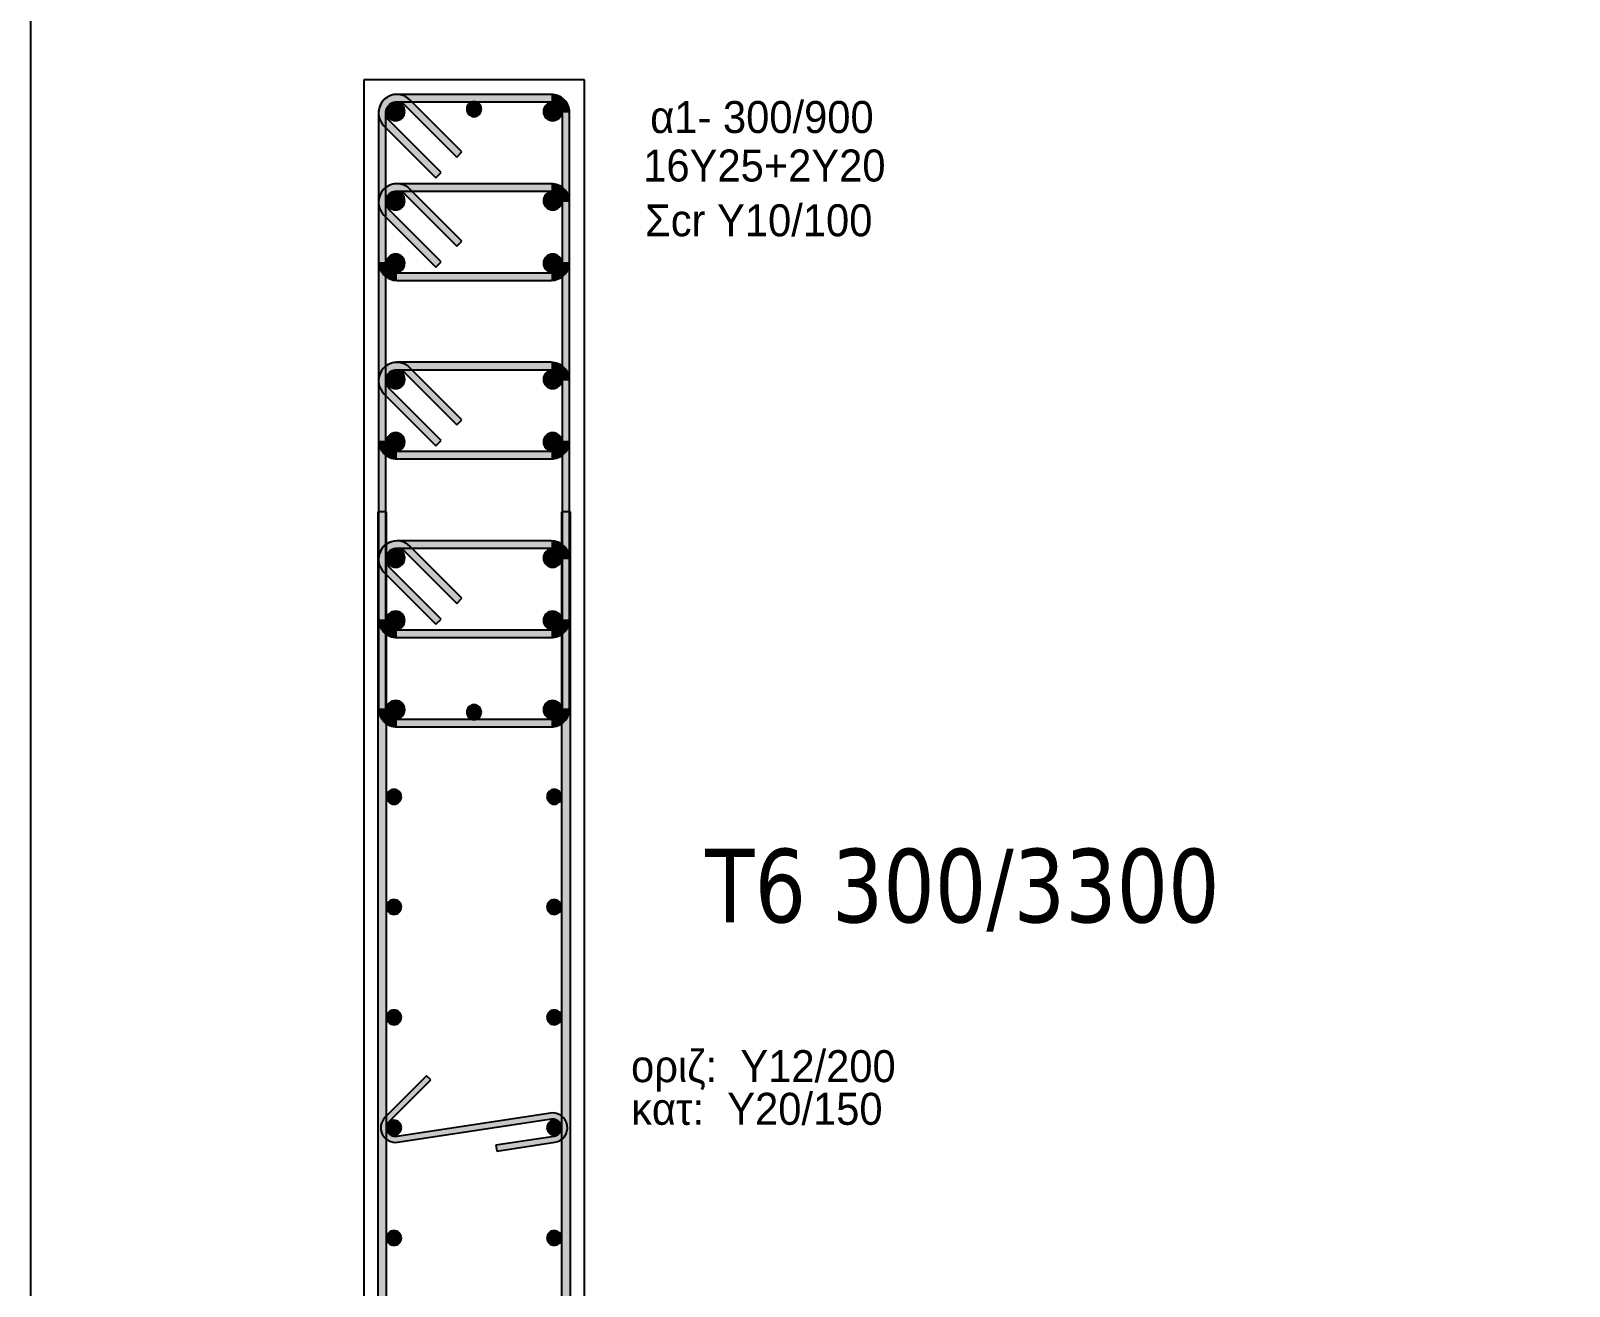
# Model space of a CAD drawing. Header units: millimetres. Extents: x -2171 to 1563, y -1758 to -1505.
# Drawn here: x -1636.59 to -1626.13, y -1613.04 to -1604.5 of the extents above; entities that cross this region are included whole.
import ezdxf

# ---------------------------------------------------------------- set-up
doc = ezdxf.new("R2010")
doc.units = ezdxf.units.MM
for name, color, linetype in [('-S_TEXT', 3, 'Continuous'), ('Col_Det', 7, 'Continuous'), ('Col_Det_Fill', 7, 'Continuous'), ('pinakaki', 153, 'Continuous')]:
    doc.layers.add(name, color=color, linetype=linetype)
doc.styles.add('S1Arl22_b_934_161', font='arial.ttf', dxfattribs={"width": 0.933629, "height": 0.002175})
doc.styles.get("Standard").update_dxf_attribs({"font": 'tahoma.ttf'})

msp = doc.modelspace()

# ---------------------------------------------------------------- hatches: boundary and pattern name
at = {"layer": 'Col_Det_Fill'}
for color, points in [(252, [(-1634.0499, -1605.0072), (-1634.0146, -1604.9719, 0.6681786), (-1634.2279, -1605.0603), (-1634.1779, -1605.0603, -0.6681786)]), (252, [(-1634.1029, -1604.9853), (-1634.1029, -1604.9353, 0.6681786), (-1634.1913, -1605.1487), (-1634.156, -1605.1133, -0.6681786)]), (12, [(-1634.1118, -1604.9889, 0.4142136), (-1634.1743, -1605.0514, 0.4142136), (-1634.1118, -1605.1139, 0.4142136), (-1634.0493, -1605.0514, 0.4142136)]), (252, [(-1633.0529, -1604.9853), (-1633.0529, -1604.9353), (-1634.1029, -1604.9353), (-1634.1029, -1604.9853)]), (252, [(-1633.6964, -1605.3608), (-1633.661, -1605.3254), (-1634.0146, -1604.9719), (-1634.0499, -1605.0072)]), (133, [(-1633.5779, -1604.9853, 0.4142136), (-1633.6279, -1605.0353, 0.4142136), (-1633.5779, -1605.0853, 0.4142136), (-1633.5279, -1605.0353, 0.4142136)]), (12, [(-1633.0441, -1604.9889, 0.4142136), (-1633.1066, -1605.0514, 0.4142136), (-1633.0441, -1605.1139, 0.4142136), (-1632.9816, -1605.0514, 0.4142136)]), (252, [(-1632.9779, -1605.0603), (-1632.9279, -1605.0603, 0.4142136), (-1633.0529, -1604.9353), (-1633.0529, -1604.9853, -0.4142136)]), (252, [(-1634.1779, -1605.0603), (-1634.2279, -1605.0603), (-1634.2279, -1609.1103), (-1634.1779, -1609.1103)]), (252, [(-1632.9779, -1609.1103), (-1632.9279, -1609.1103), (-1632.9279, -1605.0603), (-1632.9779, -1605.0603)]), (252, [(-1634.156, -1605.1133), (-1634.1913, -1605.1487), (-1633.8378, -1605.5022), (-1633.8024, -1605.4668)]), (252, [(-1634.0499, -1605.6144), (-1634.0146, -1605.579, 0.6681786), (-1634.2279, -1605.6674), (-1634.1779, -1605.6674, -0.6681786)]), (252, [(-1634.1029, -1605.5924), (-1634.1029, -1605.5424, 0.6681786), (-1634.1913, -1605.7558), (-1634.156, -1605.7204, -0.6681786)]), (56, [(-1634.1118, -1605.5961, 0.4142136), (-1634.1743, -1605.6586, 0.4142136), (-1634.1118, -1605.7211, 0.4142136), (-1634.0493, -1605.6586, 0.4142136)]), (252, [(-1633.0529, -1605.5924), (-1633.0529, -1605.5424), (-1634.1029, -1605.5424), (-1634.1029, -1605.5924)]), (252, [(-1633.6964, -1605.9679), (-1633.661, -1605.9326), (-1634.0146, -1605.579), (-1634.0499, -1605.6144)]), (56, [(-1633.0441, -1605.5961, 0.4142136), (-1633.1066, -1605.6586, 0.4142136), (-1633.0441, -1605.7211, 0.4142136), (-1632.9816, -1605.6586, 0.4142136)]), (252, [(-1632.9779, -1605.6674), (-1632.9279, -1605.6674, 0.4142136), (-1633.0529, -1605.5424), (-1633.0529, -1605.5924, -0.4142136)]), (252, [(-1634.1779, -1605.6674), (-1634.2279, -1605.6674), (-1634.2279, -1606.0745), (-1634.1779, -1606.0745)]), (252, [(-1634.156, -1605.7204), (-1634.1913, -1605.7558), (-1633.8378, -1606.1093), (-1633.8024, -1606.074)]), (252, [(-1632.9779, -1606.0745), (-1632.9279, -1606.0745), (-1632.9279, -1605.6674), (-1632.9779, -1605.6674)]), (56, [(-1634.1118, -1606.0209, 0.4142136), (-1634.1743, -1606.0834, 0.4142136), (-1634.1118, -1606.1459, 0.4142136), (-1634.0493, -1606.0834, 0.4142136)]), (56, [(-1633.0441, -1606.0209, 0.4142136), (-1633.1066, -1606.0834, 0.4142136), (-1633.0441, -1606.1459, 0.4142136), (-1632.9816, -1606.0834, 0.4142136)]), (252, [(-1634.1779, -1606.0745), (-1634.2279, -1606.0745, 0.4142136), (-1634.1029, -1606.1995), (-1634.1029, -1606.1495, -0.4142136)]), (252, [(-1634.1029, -1606.1495), (-1634.1029, -1606.1995), (-1633.0529, -1606.1995), (-1633.0529, -1606.1495)]), (252, [(-1633.0529, -1606.1495), (-1633.0529, -1606.1995, 0.4142136), (-1632.9279, -1606.0745), (-1632.9779, -1606.0745, -0.4142136)]), (252, [(-1634.0499, -1606.8287), (-1634.0146, -1606.7933, 0.6681786), (-1634.2279, -1606.8817), (-1634.1779, -1606.8817, -0.6681786)]), (252, [(-1634.1029, -1606.8067), (-1634.1029, -1606.7567, 0.6681786), (-1634.1913, -1606.9701), (-1634.156, -1606.9347, -0.6681786)]), (252, [(-1633.0529, -1606.8067), (-1633.0529, -1606.7567), (-1634.1029, -1606.7567), (-1634.1029, -1606.8067)]), (252, [(-1632.9779, -1606.8817), (-1632.9279, -1606.8817, 0.4142136), (-1633.0529, -1606.7567), (-1633.0529, -1606.8067, -0.4142136)]), (252, [(-1634.1779, -1606.8817), (-1634.2279, -1606.8817), (-1634.2279, -1607.2888), (-1634.1779, -1607.2888)]), (56, [(-1634.1118, -1606.8104, 0.4142136), (-1634.1743, -1606.8729, 0.4142136), (-1634.1118, -1606.9354, 0.4142136), (-1634.0493, -1606.8729, 0.4142136)]), (252, [(-1633.6964, -1607.1822), (-1633.661, -1607.1469), (-1634.0146, -1606.7933), (-1634.0499, -1606.8287)]), (56, [(-1633.0441, -1606.8104, 0.4142136), (-1633.1066, -1606.8729, 0.4142136), (-1633.0441, -1606.9354, 0.4142136), (-1632.9816, -1606.8729, 0.4142136)]), (252, [(-1632.9779, -1607.2888), (-1632.9279, -1607.2888), (-1632.9279, -1606.8817), (-1632.9779, -1606.8817)]), (252, [(-1634.156, -1606.9347), (-1634.1913, -1606.9701), (-1633.8378, -1607.3236), (-1633.8024, -1607.2883)]), (252, [(-1634.1779, -1607.2888), (-1634.2279, -1607.2888, 0.4142136), (-1634.1029, -1607.4138), (-1634.1029, -1607.3638, -0.4142136)]), (56, [(-1634.1118, -1607.2352, 0.4142136), (-1634.1743, -1607.2977, 0.4142136), (-1634.1118, -1607.3602, 0.4142136), (-1634.0493, -1607.2977, 0.4142136)]), (56, [(-1633.0441, -1607.2352, 0.4142136), (-1633.1066, -1607.2977, 0.4142136), (-1633.0441, -1607.3602, 0.4142136), (-1632.9816, -1607.2977, 0.4142136)]), (252, [(-1633.0529, -1607.3638), (-1633.0529, -1607.4138, 0.4142136), (-1632.9279, -1607.2888), (-1632.9779, -1607.2888, -0.4142136)]), (252, [(-1634.1029, -1607.3638), (-1634.1029, -1607.4138), (-1633.0529, -1607.4138), (-1633.0529, -1607.3638)]), (252, [(-1634.1729, -1607.7733), (-1634.2329, -1607.7733), (-1634.2329, -1618.3972), (-1634.1729, -1618.3972)]), (252, [(-1632.9829, -1618.3972), (-1632.9229, -1618.3972), (-1632.9229, -1607.7733), (-1632.9829, -1607.7733)]), (252, [(-1634.0499, -1608.0429), (-1634.0146, -1608.0076, 0.6681786), (-1634.2279, -1608.096), (-1634.1779, -1608.096, -0.6681786)]), (252, [(-1634.1029, -1608.021), (-1634.1029, -1607.971, 0.6681786), (-1634.1913, -1608.1844), (-1634.156, -1608.149, -0.6681786)]), (56, [(-1634.1118, -1608.0246, 0.4142136), (-1634.1743, -1608.0871, 0.4142136), (-1634.1118, -1608.1496, 0.4142136), (-1634.0493, -1608.0871, 0.4142136)]), (252, [(-1633.0529, -1608.021), (-1633.0529, -1607.971), (-1634.1029, -1607.971), (-1634.1029, -1608.021)]), (252, [(-1633.6964, -1608.3965), (-1633.661, -1608.3611), (-1634.0146, -1608.0076), (-1634.0499, -1608.0429)]), (56, [(-1633.0441, -1608.0246, 0.4142136), (-1633.1066, -1608.0871, 0.4142136), (-1633.0441, -1608.1496, 0.4142136), (-1632.9816, -1608.0871, 0.4142136)]), (252, [(-1632.9779, -1608.096), (-1632.9279, -1608.096, 0.4142136), (-1633.0529, -1607.971), (-1633.0529, -1608.021, -0.4142136)]), (252, [(-1634.1779, -1608.096), (-1634.2279, -1608.096), (-1634.2279, -1608.5031), (-1634.1779, -1608.5031)]), (252, [(-1632.9779, -1608.5031), (-1632.9279, -1608.5031), (-1632.9279, -1608.096), (-1632.9779, -1608.096)]), (252, [(-1634.156, -1608.149), (-1634.1913, -1608.1844), (-1633.8378, -1608.5379), (-1633.8024, -1608.5026)]), (56, [(-1634.1118, -1608.4495, 0.4142136), (-1634.1743, -1608.512, 0.4142136), (-1634.1118, -1608.5745, 0.4142136), (-1634.0493, -1608.512, 0.4142136)]), (56, [(-1633.0441, -1608.4495, 0.4142136), (-1633.1066, -1608.512, 0.4142136), (-1633.0441, -1608.5745, 0.4142136), (-1632.9816, -1608.512, 0.4142136)]), (252, [(-1634.1779, -1608.5031), (-1634.2279, -1608.5031, 0.4142136), (-1634.1029, -1608.6281), (-1634.1029, -1608.5781, -0.4142136)]), (252, [(-1633.0529, -1608.5781), (-1633.0529, -1608.6281, 0.4142136), (-1632.9279, -1608.5031), (-1632.9779, -1608.5031, -0.4142136)]), (252, [(-1634.1029, -1608.5781), (-1634.1029, -1608.6281), (-1633.0529, -1608.6281), (-1633.0529, -1608.5781)]), (12, [(-1634.1118, -1609.0566, 0.4142136), (-1634.1743, -1609.1191, 0.4142136), (-1634.1118, -1609.1816, 0.4142136), (-1634.0493, -1609.1191, 0.4142136)]), (133, [(-1633.5779, -1609.0853, 0.4142136), (-1633.6279, -1609.1353, 0.4142136), (-1633.5779, -1609.1853, 0.4142136), (-1633.5279, -1609.1353, 0.4142136)]), (12, [(-1633.0441, -1609.0566, 0.4142136), (-1633.1066, -1609.1191, 0.4142136), (-1633.0441, -1609.1816, 0.4142136), (-1632.9816, -1609.1191, 0.4142136)]), (252, [(-1634.1779, -1609.1103), (-1634.2279, -1609.1103, 0.4142136), (-1634.1029, -1609.2353), (-1634.1029, -1609.1853, -0.4142136)]), (252, [(-1634.1029, -1609.1853), (-1634.1029, -1609.2353), (-1633.0529, -1609.2353), (-1633.0529, -1609.1853)]), (252, [(-1633.0529, -1609.1853), (-1633.0529, -1609.2353, 0.4142136), (-1632.9279, -1609.1103), (-1632.9779, -1609.1103, -0.4142136)]), (133, [(-1634.1229, -1609.7607, 0.4142136), (-1634.0729, -1609.7107, 0.4142136), (-1634.1229, -1609.6607, 0.4142136), (-1634.1729, -1609.7107, 0.4142136)]), (133, [(-1633.0329, -1609.7607, 0.4142136), (-1632.9829, -1609.7107, 0.4142136), (-1633.0329, -1609.6607, 0.4142136), (-1633.0829, -1609.7107, 0.4142136)]), (133, [(-1634.1229, -1610.5106, 0.4142136), (-1634.0729, -1610.4606, 0.4142136), (-1634.1229, -1610.4106, 0.4142136), (-1634.1729, -1610.4606, 0.4142136)]), (133, [(-1633.0329, -1610.5106, 0.4142136), (-1632.9829, -1610.4606, 0.4142136), (-1633.0329, -1610.4106, 0.4142136), (-1633.0829, -1610.4606, 0.4142136)]), (133, [(-1634.1229, -1611.2605, 0.4142136), (-1634.0729, -1611.2105, 0.4142136), (-1634.1229, -1611.1605, 0.4142136), (-1634.1729, -1611.2105, 0.4142136)]), (133, [(-1633.0329, -1611.2605, 0.4142136), (-1632.9829, -1611.2105, 0.4142136), (-1633.0329, -1611.1605, 0.4142136), (-1633.0829, -1611.2105, 0.4142136)]), (252, [(-1634.1837, -1611.8897), (-1634.1554, -1611.918), (-1633.8725, -1611.6351), (-1633.9008, -1611.6069)]), (252, [(-1634.098, -1612.0593), (-1634.104, -1612.0197, -0.7238783), (-1634.1554, -1611.918), (-1634.1837, -1611.8897, 0.7238783)]), (133, [(-1634.1229, -1612.0104, 0.4142136), (-1634.0729, -1611.9604, 0.4142136), (-1634.1229, -1611.9104, 0.4142136), (-1634.1729, -1611.9604, 0.4142136)]), (252, [(-1633.0519, -1611.9011), (-1633.0579, -1611.8615), (-1634.104, -1612.0197), (-1634.098, -1612.0593)]), (133, [(-1633.0329, -1612.0104, 0.4142136), (-1632.9829, -1611.9604, 0.4142136), (-1633.0329, -1611.9104, 0.4142136), (-1633.0829, -1611.9604, 0.4142136)]), (252, [(-1633.034, -1612.0197), (-1633.028, -1612.0593, 1), (-1633.0579, -1611.8615), (-1633.0519, -1611.9011, -1)]), (252, [(-1633.4295, -1612.0796), (-1633.4235, -1612.1191), (-1633.028, -1612.0593), (-1633.034, -1612.0197)]), (133, [(-1634.1229, -1612.7603, 0.4142136), (-1634.0729, -1612.7103, 0.4142136), (-1634.1229, -1612.6603, 0.4142136), (-1634.1729, -1612.7103, 0.4142136)]), (133, [(-1633.0329, -1612.7603, 0.4142136), (-1632.9829, -1612.7103, 0.4142136), (-1633.0329, -1612.6603, 0.4142136), (-1633.0829, -1612.7103, 0.4142136)])]:
    msp.add_hatch(color=color, dxfattribs=at).paths.add_polyline_path(points)

# ---------------------------------------------------------------- linework, layer by layer
at = {"layer": '-S_TEXT', "ltscale": 5}
msp.add_lwpolyline([(-1636.594, -1590.2786), (-1578.4465, -1590.2786), (-1578.4465, -1630.3233), (-1636.594, -1630.3233)], close=True, dxfattribs=at)
at = {"layer": 'Col_Det', "color": 7}
for points in [[(-1632.8279, -1604.8353), (-1634.3279, -1604.8353)], [(-1634.3279, -1604.8353), (-1634.3279, -1621.3353)], [(-1632.8279, -1620.0853), (-1632.8279, -1604.8353)], [(-1633.0529, -1604.9353), (-1634.1029, -1604.9353)], [(-1634.1029, -1604.9853), (-1633.0529, -1604.9853)], [(-1634.0499, -1605.0072), (-1633.6964, -1605.3608)], [(-1633.661, -1605.3254), (-1634.0146, -1604.9719)], [(-1634.2279, -1605.0603), (-1634.2279, -1609.1103)], [(-1634.1779, -1609.1103), (-1634.1779, -1605.0603)], [(-1632.9779, -1605.0603), (-1632.9779, -1609.1103)], [(-1632.9279, -1609.1103), (-1632.9279, -1605.0603)], [(-1634.1913, -1605.1487), (-1633.8378, -1605.5022)], [(-1633.8024, -1605.4668), (-1634.156, -1605.1133)], [(-1633.6964, -1605.3608), (-1633.661, -1605.3254)], [(-1633.8378, -1605.5022), (-1633.8024, -1605.4668)], [(-1633.0529, -1605.5424), (-1634.1029, -1605.5424)], [(-1634.1029, -1605.5924), (-1633.0529, -1605.5924)], [(-1634.0499, -1605.6144), (-1633.6964, -1605.9679)], [(-1633.661, -1605.9326), (-1634.0146, -1605.579)], [(-1634.2279, -1605.6674), (-1634.2279, -1606.0745)], [(-1634.1779, -1606.0745), (-1634.1779, -1605.6674)], [(-1633.8024, -1606.074), (-1634.156, -1605.7204)], [(-1632.9779, -1605.6674), (-1632.9779, -1606.0745)], [(-1632.9279, -1606.0745), (-1632.9279, -1605.6674)], [(-1634.1913, -1605.7558), (-1633.8378, -1606.1093)], [(-1633.6964, -1605.9679), (-1633.661, -1605.9326)], [(-1633.0529, -1606.1495), (-1634.1029, -1606.1495)], [(-1633.8378, -1606.1093), (-1633.8024, -1606.074)], [(-1634.1029, -1606.1995), (-1633.0529, -1606.1995)], [(-1633.0529, -1606.7567), (-1634.1029, -1606.7567)], [(-1634.2279, -1606.8817), (-1634.2279, -1607.2888)], [(-1634.1779, -1607.2888), (-1634.1779, -1606.8817)], [(-1634.1029, -1606.8067), (-1633.0529, -1606.8067)], [(-1634.0499, -1606.8287), (-1633.6964, -1607.1822)], [(-1633.661, -1607.1469), (-1634.0146, -1606.7933)], [(-1632.9779, -1606.8817), (-1632.9779, -1607.2888)], [(-1632.9279, -1607.2888), (-1632.9279, -1606.8817)], [(-1634.1913, -1606.9701), (-1633.8378, -1607.3236)], [(-1633.8024, -1607.2883), (-1634.156, -1606.9347)], [(-1633.6964, -1607.1822), (-1633.661, -1607.1469)], [(-1633.8378, -1607.3236), (-1633.8024, -1607.2883)], [(-1633.0529, -1607.3638), (-1634.1029, -1607.3638)], [(-1634.1029, -1607.4138), (-1633.0529, -1607.4138)], [(-1634.1729, -1607.7733), (-1634.2329, -1607.7733)], [(-1634.2329, -1607.7733), (-1634.2329, -1618.3972)], [(-1634.1729, -1618.3972), (-1634.1729, -1607.7733)], [(-1632.9229, -1607.7733), (-1632.9829, -1607.7733)], [(-1632.9829, -1607.7733), (-1632.9829, -1618.3972)], [(-1632.9229, -1618.3972), (-1632.9229, -1607.7733)], [(-1633.0529, -1607.971), (-1634.1029, -1607.971)], [(-1634.1029, -1608.021), (-1633.0529, -1608.021)], [(-1634.0499, -1608.0429), (-1633.6964, -1608.3965)], [(-1633.661, -1608.3611), (-1634.0146, -1608.0076)], [(-1634.2279, -1608.096), (-1634.2279, -1608.5031)], [(-1634.1779, -1608.5031), (-1634.1779, -1608.096)], [(-1632.9779, -1608.096), (-1632.9779, -1608.5031)], [(-1632.9279, -1608.5031), (-1632.9279, -1608.096)], [(-1634.1913, -1608.1844), (-1633.8378, -1608.5379)], [(-1633.8024, -1608.5026), (-1634.156, -1608.149)], [(-1633.6964, -1608.3965), (-1633.661, -1608.3611)], [(-1633.8378, -1608.5379), (-1633.8024, -1608.5026)], [(-1633.0529, -1608.5781), (-1634.1029, -1608.5781)], [(-1634.1029, -1608.6281), (-1633.0529, -1608.6281)], [(-1633.0529, -1609.1853), (-1634.1029, -1609.1853)], [(-1634.1029, -1609.2353), (-1633.0529, -1609.2353)], [(-1633.9008, -1611.6069), (-1634.1837, -1611.8897)], [(-1634.1554, -1611.918), (-1633.8725, -1611.6351)], [(-1633.8725, -1611.6351), (-1633.9008, -1611.6069)], [(-1633.0579, -1611.8615), (-1634.104, -1612.0197)], [(-1634.098, -1612.0593), (-1633.0519, -1611.9011)], [(-1633.034, -1612.0197), (-1633.4295, -1612.0796)], [(-1633.4295, -1612.0796), (-1633.4235, -1612.1191)], [(-1633.4235, -1612.1191), (-1633.028, -1612.0593)]]:
    msp.add_lwpolyline(points, dxfattribs=at)
for points in [[(-1634.0146, -1604.9719, 0.6681786), (-1634.2279, -1605.0603)], [(-1634.1029, -1604.9353, 0.6681786), (-1634.1913, -1605.1487)], [(-1634.1779, -1605.0603, -0.6681786), (-1634.0499, -1605.0072, -0.6681786)], [(-1634.156, -1605.1133, -0.6681786), (-1634.1029, -1604.9853, -0.6681786)], [(-1634.1118, -1604.9889, 0.4142136), (-1634.1743, -1605.0514, 0.4142136)], [(-1634.0493, -1605.0514, 0.4142136), (-1634.1118, -1604.9889, 0.4142136)], [(-1633.5779, -1604.9853, 0.4142136), (-1633.6279, -1605.0353, 0.4142136)], [(-1633.5279, -1605.0353, 0.4142136), (-1633.5779, -1604.9853, 0.4142136)], [(-1633.0441, -1604.9889, 0.4142136), (-1633.1066, -1605.0514, 0.4142136)], [(-1632.9279, -1605.0603, 0.4142136), (-1633.0529, -1604.9353)], [(-1633.0529, -1604.9853, -0.4142136), (-1632.9779, -1605.0603, -0.4142136)], [(-1632.9816, -1605.0514, 0.4142136), (-1633.0441, -1604.9889, 0.4142136)], [(-1634.1743, -1605.0514, 0.4142136), (-1634.1118, -1605.1139, 0.4142136)], [(-1634.1118, -1605.1139, 0.4142136), (-1634.0493, -1605.0514, 0.4142136)], [(-1633.6279, -1605.0353, 0.4142136), (-1633.5779, -1605.0853, 0.4142136)], [(-1633.5779, -1605.0853, 0.4142136), (-1633.5279, -1605.0353, 0.4142136)], [(-1633.1066, -1605.0514, 0.4142136), (-1633.0441, -1605.1139, 0.4142136)], [(-1633.0441, -1605.1139, 0.4142136), (-1632.9816, -1605.0514, 0.4142136)], [(-1634.0146, -1605.579, 0.6681786), (-1634.2279, -1605.6674)], [(-1634.1029, -1605.5424, 0.6681786), (-1634.1913, -1605.7558)], [(-1634.1779, -1605.6674, -0.6681786), (-1634.0499, -1605.6144, -0.6681786)], [(-1634.156, -1605.7204, -0.6681786), (-1634.1029, -1605.5924, -0.6681786)], [(-1634.1118, -1605.5961, 0.4142136), (-1634.1743, -1605.6586, 0.4142136)], [(-1634.0493, -1605.6586, 0.4142136), (-1634.1118, -1605.5961, 0.4142136)], [(-1633.0441, -1605.5961, 0.4142136), (-1633.1066, -1605.6586, 0.4142136)], [(-1632.9279, -1605.6674, 0.4142136), (-1633.0529, -1605.5424)], [(-1633.0529, -1605.5924, -0.4142136), (-1632.9779, -1605.6674, -0.4142136)], [(-1632.9816, -1605.6586, 0.4142136), (-1633.0441, -1605.5961, 0.4142136)], [(-1634.1743, -1605.6586, 0.4142136), (-1634.1118, -1605.7211, 0.4142136)], [(-1634.1118, -1605.7211, 0.4142136), (-1634.0493, -1605.6586, 0.4142136)], [(-1633.1066, -1605.6586, 0.4142136), (-1633.0441, -1605.7211, 0.4142136)], [(-1633.0441, -1605.7211, 0.4142136), (-1632.9816, -1605.6586, 0.4142136)], [(-1634.1118, -1606.0209, 0.4142136), (-1634.1743, -1606.0834, 0.4142136)], [(-1634.0493, -1606.0834, 0.4142136), (-1634.1118, -1606.0209, 0.4142136)], [(-1633.0441, -1606.0209, 0.4142136), (-1633.1066, -1606.0834, 0.4142136)], [(-1632.9816, -1606.0834, 0.4142136), (-1633.0441, -1606.0209, 0.4142136)], [(-1634.2279, -1606.0745, 0.4142136), (-1634.1029, -1606.1995)], [(-1634.1029, -1606.1495, -0.4142136), (-1634.1779, -1606.0745, -0.4142136)], [(-1634.1743, -1606.0834, 0.4142136), (-1634.1118, -1606.1459, 0.4142136)], [(-1634.1118, -1606.1459, 0.4142136), (-1634.0493, -1606.0834, 0.4142136)], [(-1633.1066, -1606.0834, 0.4142136), (-1633.0441, -1606.1459, 0.4142136)], [(-1633.0529, -1606.1995, 0.4142136), (-1632.9279, -1606.0745)], [(-1632.9779, -1606.0745, -0.4142136), (-1633.0529, -1606.1495, -0.4142136)], [(-1633.0441, -1606.1459, 0.4142136), (-1632.9816, -1606.0834, 0.4142136)], [(-1634.0146, -1606.7933, 0.6681786), (-1634.2279, -1606.8817)], [(-1634.1029, -1606.7567, 0.6681786), (-1634.1913, -1606.9701)], [(-1632.9279, -1606.8817, 0.4142136), (-1633.0529, -1606.7567)], [(-1634.1779, -1606.8817, -0.6681786), (-1634.0499, -1606.8287, -0.6681786)], [(-1634.156, -1606.9347, -0.6681786), (-1634.1029, -1606.8067, -0.6681786)], [(-1634.1118, -1606.8104, 0.4142136), (-1634.1743, -1606.8729, 0.4142136)], [(-1634.1743, -1606.8729, 0.4142136), (-1634.1118, -1606.9354, 0.4142136)], [(-1634.0493, -1606.8729, 0.4142136), (-1634.1118, -1606.8104, 0.4142136)], [(-1634.1118, -1606.9354, 0.4142136), (-1634.0493, -1606.8729, 0.4142136)], [(-1633.0441, -1606.8104, 0.4142136), (-1633.1066, -1606.8729, 0.4142136)], [(-1633.1066, -1606.8729, 0.4142136), (-1633.0441, -1606.9354, 0.4142136)], [(-1633.0529, -1606.8067, -0.4142136), (-1632.9779, -1606.8817, -0.4142136)], [(-1632.9816, -1606.8729, 0.4142136), (-1633.0441, -1606.8104, 0.4142136)], [(-1633.0441, -1606.9354, 0.4142136), (-1632.9816, -1606.8729, 0.4142136)], [(-1634.2279, -1607.2888, 0.4142136), (-1634.1029, -1607.4138)], [(-1634.1029, -1607.3638, -0.4142136), (-1634.1779, -1607.2888, -0.4142136)], [(-1634.1118, -1607.2352, 0.4142136), (-1634.1743, -1607.2977, 0.4142136)], [(-1634.1743, -1607.2977, 0.4142136), (-1634.1118, -1607.3602, 0.4142136)], [(-1634.0493, -1607.2977, 0.4142136), (-1634.1118, -1607.2352, 0.4142136)], [(-1634.1118, -1607.3602, 0.4142136), (-1634.0493, -1607.2977, 0.4142136)], [(-1633.0441, -1607.2352, 0.4142136), (-1633.1066, -1607.2977, 0.4142136)], [(-1633.1066, -1607.2977, 0.4142136), (-1633.0441, -1607.3602, 0.4142136)], [(-1633.0529, -1607.4138, 0.4142136), (-1632.9279, -1607.2888)], [(-1632.9779, -1607.2888, -0.4142136), (-1633.0529, -1607.3638, -0.4142136)], [(-1632.9816, -1607.2977, 0.4142136), (-1633.0441, -1607.2352, 0.4142136)], [(-1633.0441, -1607.3602, 0.4142136), (-1632.9816, -1607.2977, 0.4142136)], [(-1634.0146, -1608.0076, 0.6681786), (-1634.2279, -1608.096)], [(-1634.1029, -1607.971, 0.6681786), (-1634.1913, -1608.1844)], [(-1634.1779, -1608.096, -0.6681786), (-1634.0499, -1608.0429, -0.6681786)], [(-1634.156, -1608.149, -0.6681786), (-1634.1029, -1608.021, -0.6681786)], [(-1634.1118, -1608.0246, 0.4142136), (-1634.1743, -1608.0871, 0.4142136)], [(-1634.0493, -1608.0871, 0.4142136), (-1634.1118, -1608.0246, 0.4142136)], [(-1633.0441, -1608.0246, 0.4142136), (-1633.1066, -1608.0871, 0.4142136)], [(-1632.9279, -1608.096, 0.4142136), (-1633.0529, -1607.971)], [(-1633.0529, -1608.021, -0.4142136), (-1632.9779, -1608.096, -0.4142136)], [(-1632.9816, -1608.0871, 0.4142136), (-1633.0441, -1608.0246, 0.4142136)], [(-1634.1743, -1608.0871, 0.4142136), (-1634.1118, -1608.1496, 0.4142136)], [(-1634.1118, -1608.1496, 0.4142136), (-1634.0493, -1608.0871, 0.4142136)], [(-1633.1066, -1608.0871, 0.4142136), (-1633.0441, -1608.1496, 0.4142136)], [(-1633.0441, -1608.1496, 0.4142136), (-1632.9816, -1608.0871, 0.4142136)], [(-1634.1118, -1608.4495, 0.4142136), (-1634.1743, -1608.512, 0.4142136)], [(-1634.0493, -1608.512, 0.4142136), (-1634.1118, -1608.4495, 0.4142136)], [(-1633.0441, -1608.4495, 0.4142136), (-1633.1066, -1608.512, 0.4142136)], [(-1632.9816, -1608.512, 0.4142136), (-1633.0441, -1608.4495, 0.4142136)], [(-1634.2279, -1608.5031, 0.4142136), (-1634.1029, -1608.6281)], [(-1634.1029, -1608.5781, -0.4142136), (-1634.1779, -1608.5031, -0.4142136)], [(-1634.1743, -1608.512, 0.4142136), (-1634.1118, -1608.5745, 0.4142136)], [(-1634.1118, -1608.5745, 0.4142136), (-1634.0493, -1608.512, 0.4142136)], [(-1633.1066, -1608.512, 0.4142136), (-1633.0441, -1608.5745, 0.4142136)], [(-1633.0529, -1608.6281, 0.4142136), (-1632.9279, -1608.5031)], [(-1632.9779, -1608.5031, -0.4142136), (-1633.0529, -1608.5781, -0.4142136)], [(-1633.0441, -1608.5745, 0.4142136), (-1632.9816, -1608.512, 0.4142136)], [(-1634.1118, -1609.0566, 0.4142136), (-1634.1743, -1609.1191, 0.4142136)], [(-1634.0493, -1609.1191, 0.4142136), (-1634.1118, -1609.0566, 0.4142136)], [(-1633.5779, -1609.0853, 0.4142136), (-1633.6279, -1609.1353, 0.4142136)], [(-1633.5279, -1609.1353, 0.4142136), (-1633.5779, -1609.0853, 0.4142136)], [(-1633.0441, -1609.0566, 0.4142136), (-1633.1066, -1609.1191, 0.4142136)], [(-1632.9816, -1609.1191, 0.4142136), (-1633.0441, -1609.0566, 0.4142136)], [(-1634.2279, -1609.1103, 0.4142136), (-1634.1029, -1609.2353)], [(-1634.1029, -1609.1853, -0.4142136), (-1634.1779, -1609.1103, -0.4142136)], [(-1634.1743, -1609.1191, 0.4142136), (-1634.1118, -1609.1816, 0.4142136)], [(-1634.1118, -1609.1816, 0.4142136), (-1634.0493, -1609.1191, 0.4142136)], [(-1633.6279, -1609.1353, 0.4142136), (-1633.5779, -1609.1853, 0.4142136)], [(-1633.5779, -1609.1853, 0.4142136), (-1633.5279, -1609.1353, 0.4142136)], [(-1633.1066, -1609.1191, 0.4142136), (-1633.0441, -1609.1816, 0.4142136)], [(-1633.0529, -1609.2353, 0.4142136), (-1632.9279, -1609.1103)], [(-1632.9779, -1609.1103, -0.4142136), (-1633.0529, -1609.1853, -0.4142136)], [(-1633.0441, -1609.1816, 0.4142136), (-1632.9816, -1609.1191, 0.4142136)], [(-1634.1229, -1609.6607, 0.4142136), (-1634.1729, -1609.7107, 0.4142136)], [(-1634.1729, -1609.7107, 0.4142136), (-1634.1229, -1609.7607, 0.4142136)], [(-1634.0729, -1609.7107, 0.4142136), (-1634.1229, -1609.6607, 0.4142136)], [(-1634.1229, -1609.7607, 0.4142136), (-1634.0729, -1609.7107, 0.4142136)], [(-1633.0329, -1609.6607, 0.4142136), (-1633.0829, -1609.7107, 0.4142136)], [(-1633.0829, -1609.7107, 0.4142136), (-1633.0329, -1609.7607, 0.4142136)], [(-1632.9829, -1609.7107, 0.4142136), (-1633.0329, -1609.6607, 0.4142136)], [(-1633.0329, -1609.7607, 0.4142136), (-1632.9829, -1609.7107, 0.4142136)], [(-1634.1229, -1610.4106, 0.4142136), (-1634.1729, -1610.4606, 0.4142136)], [(-1634.0729, -1610.4606, 0.4142136), (-1634.1229, -1610.4106, 0.4142136)], [(-1633.0329, -1610.4106, 0.4142136), (-1633.0829, -1610.4606, 0.4142136)], [(-1632.9829, -1610.4606, 0.4142136), (-1633.0329, -1610.4106, 0.4142136)], [(-1634.1729, -1610.4606, 0.4142136), (-1634.1229, -1610.5106, 0.4142136)], [(-1634.1229, -1610.5106, 0.4142136), (-1634.0729, -1610.4606, 0.4142136)], [(-1633.0829, -1610.4606, 0.4142136), (-1633.0329, -1610.5106, 0.4142136)], [(-1633.0329, -1610.5106, 0.4142136), (-1632.9829, -1610.4606, 0.4142136)], [(-1634.1229, -1611.1605, 0.4142136), (-1634.1729, -1611.2105, 0.4142136)], [(-1634.0729, -1611.2105, 0.4142136), (-1634.1229, -1611.1605, 0.4142136)], [(-1633.0329, -1611.1605, 0.4142136), (-1633.0829, -1611.2105, 0.4142136)], [(-1632.9829, -1611.2105, 0.4142136), (-1633.0329, -1611.1605, 0.4142136)], [(-1634.1729, -1611.2105, 0.4142136), (-1634.1229, -1611.2605, 0.4142136)], [(-1634.1229, -1611.2605, 0.4142136), (-1634.0729, -1611.2105, 0.4142136)], [(-1633.0829, -1611.2105, 0.4142136), (-1633.0329, -1611.2605, 0.4142136)], [(-1633.0329, -1611.2605, 0.4142136), (-1632.9829, -1611.2105, 0.4142136)], [(-1634.1837, -1611.8897, 0.7238783), (-1634.098, -1612.0593, 0.7238783)], [(-1634.1229, -1611.9104, 0.4142136), (-1634.1729, -1611.9604, 0.4142136)], [(-1634.0729, -1611.9604, 0.4142136), (-1634.1229, -1611.9104, 0.4142136)], [(-1633.0329, -1611.9104, 0.4142136), (-1633.0829, -1611.9604, 0.4142136)], [(-1633.028, -1612.0593, 1), (-1633.0579, -1611.8615)], [(-1633.0519, -1611.9011, -1), (-1633.034, -1612.0197, -1)], [(-1632.9829, -1611.9604, 0.4142136), (-1633.0329, -1611.9104, 0.4142136)], [(-1634.104, -1612.0197, -0.7238783), (-1634.1554, -1611.918)], [(-1634.1729, -1611.9604, 0.4142136), (-1634.1229, -1612.0104, 0.4142136)], [(-1634.1229, -1612.0104, 0.4142136), (-1634.0729, -1611.9604, 0.4142136)], [(-1633.0829, -1611.9604, 0.4142136), (-1633.0329, -1612.0104, 0.4142136)], [(-1633.0329, -1612.0104, 0.4142136), (-1632.9829, -1611.9604, 0.4142136)], [(-1634.1229, -1612.6603, 0.4142136), (-1634.1729, -1612.7103, 0.4142136)], [(-1634.1729, -1612.7103, 0.4142136), (-1634.1229, -1612.7603, 0.4142136)], [(-1634.0729, -1612.7103, 0.4142136), (-1634.1229, -1612.6603, 0.4142136)], [(-1634.1229, -1612.7603, 0.4142136), (-1634.0729, -1612.7103, 0.4142136)], [(-1633.0329, -1612.6603, 0.4142136), (-1633.0829, -1612.7103, 0.4142136)], [(-1633.0829, -1612.7103, 0.4142136), (-1633.0329, -1612.7603, 0.4142136)], [(-1632.9829, -1612.7103, 0.4142136), (-1633.0329, -1612.6603, 0.4142136)], [(-1633.0329, -1612.7603, 0.4142136), (-1632.9829, -1612.7103, 0.4142136)]]:
    msp.add_lwpolyline(points, format="xyb", dxfattribs=at)

# ---------------------------------------------------------------- texts
at = {"layer": 'Col_Det', "color": 7, "style": 'S1Arl22_b_934_161', "width": 0.933629}
for s, p in [(' α1- 300/900', (-1632.4587, -1605.1977)), ('16Y25+2Y20', (-1632.4272, -1605.5273)), ('Σcr Y10/100', (-1632.4154, -1605.8998)), ('οριζ:  Y12/200', (-1632.5101, -1611.6509)), ('κατ:  Y20/150', (-1632.5101, -1611.9409))]:
    msp.add_text(s, height=0.2175, dxfattribs=at).set_placement(p)
at = {"layer": 'pinakaki', "color": 1, "width": 0.933629}
msp.add_text(' Τ6 300/3300 ', height=0.5, dxfattribs=at).set_placement((-1632.1812, -1610.5642))

doc.saveas('drawing.dxf')
